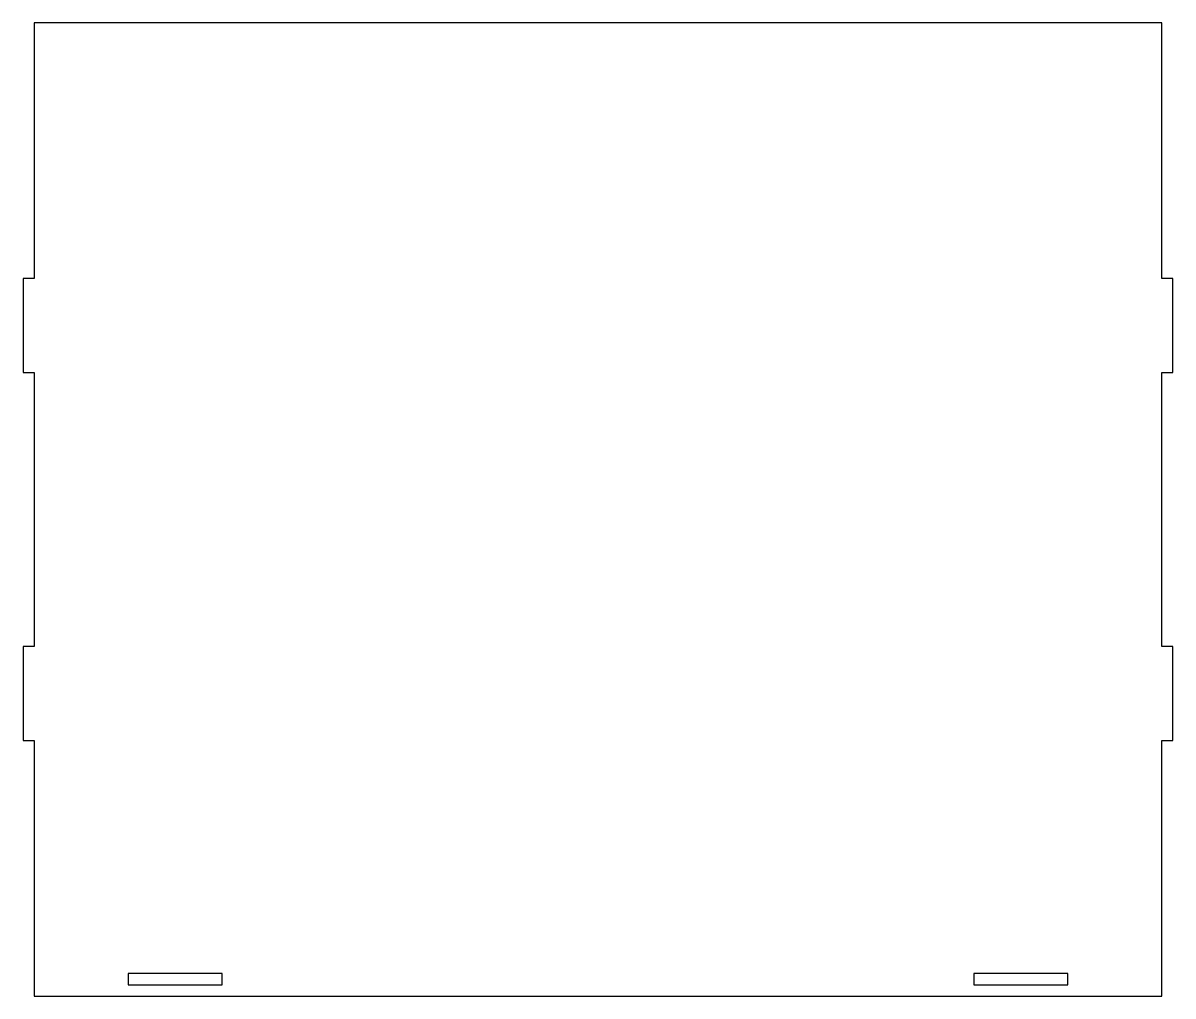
# Model space of a CAD drawing. Header units: millimetres. Extents: x -306 to 306, y -259 to 259.
import ezdxf

# ---------------------------------------------------------------- set-up
doc = ezdxf.new("R2010")
doc.units = ezdxf.units.MM

msp = doc.modelspace()

# ---------------------------------------------------------------- linework, layer by layer
at = {"color": 7, "linetype": 'Continuous', "lineweight": 25}
for p, q in [((-300, 259), (-300, 123)), ((300, 259), (-300, 259)), ((300, 123), (300, 259)), ((-306, 123), (-306, 73)), ((-300, 123), (-306, 123)), ((306, 123), (300, 123)), ((306, 73), (306, 123)), ((-306, 73), (-300, 73)), ((-300, 73), (-300, -73)), ((300, 73), (306, 73)), ((300, -73), (300, 73)), ((-306, -73), (-306, -123)), ((-300, -73), (-306, -73)), ((306, -73), (300, -73)), ((306, -123), (306, -73)), ((-306, -123), (-300, -123)), ((-300, -123), (-300, -259)), ((300, -123), (306, -123)), ((300, -259), (300, -123)), ((-250, -247), (-250, -253)), ((-200, -247), (-250, -247)), ((-200, -253), (-200, -247)), ((200, -247), (200, -253)), ((250, -247), (200, -247)), ((250, -253), (250, -247)), ((-250, -253), (-200, -253)), ((200, -253), (250, -253)), ((-300, -259), (300, -259))]:
    msp.add_line(p, q, dxfattribs=at)

doc.saveas('drawing.dxf')
